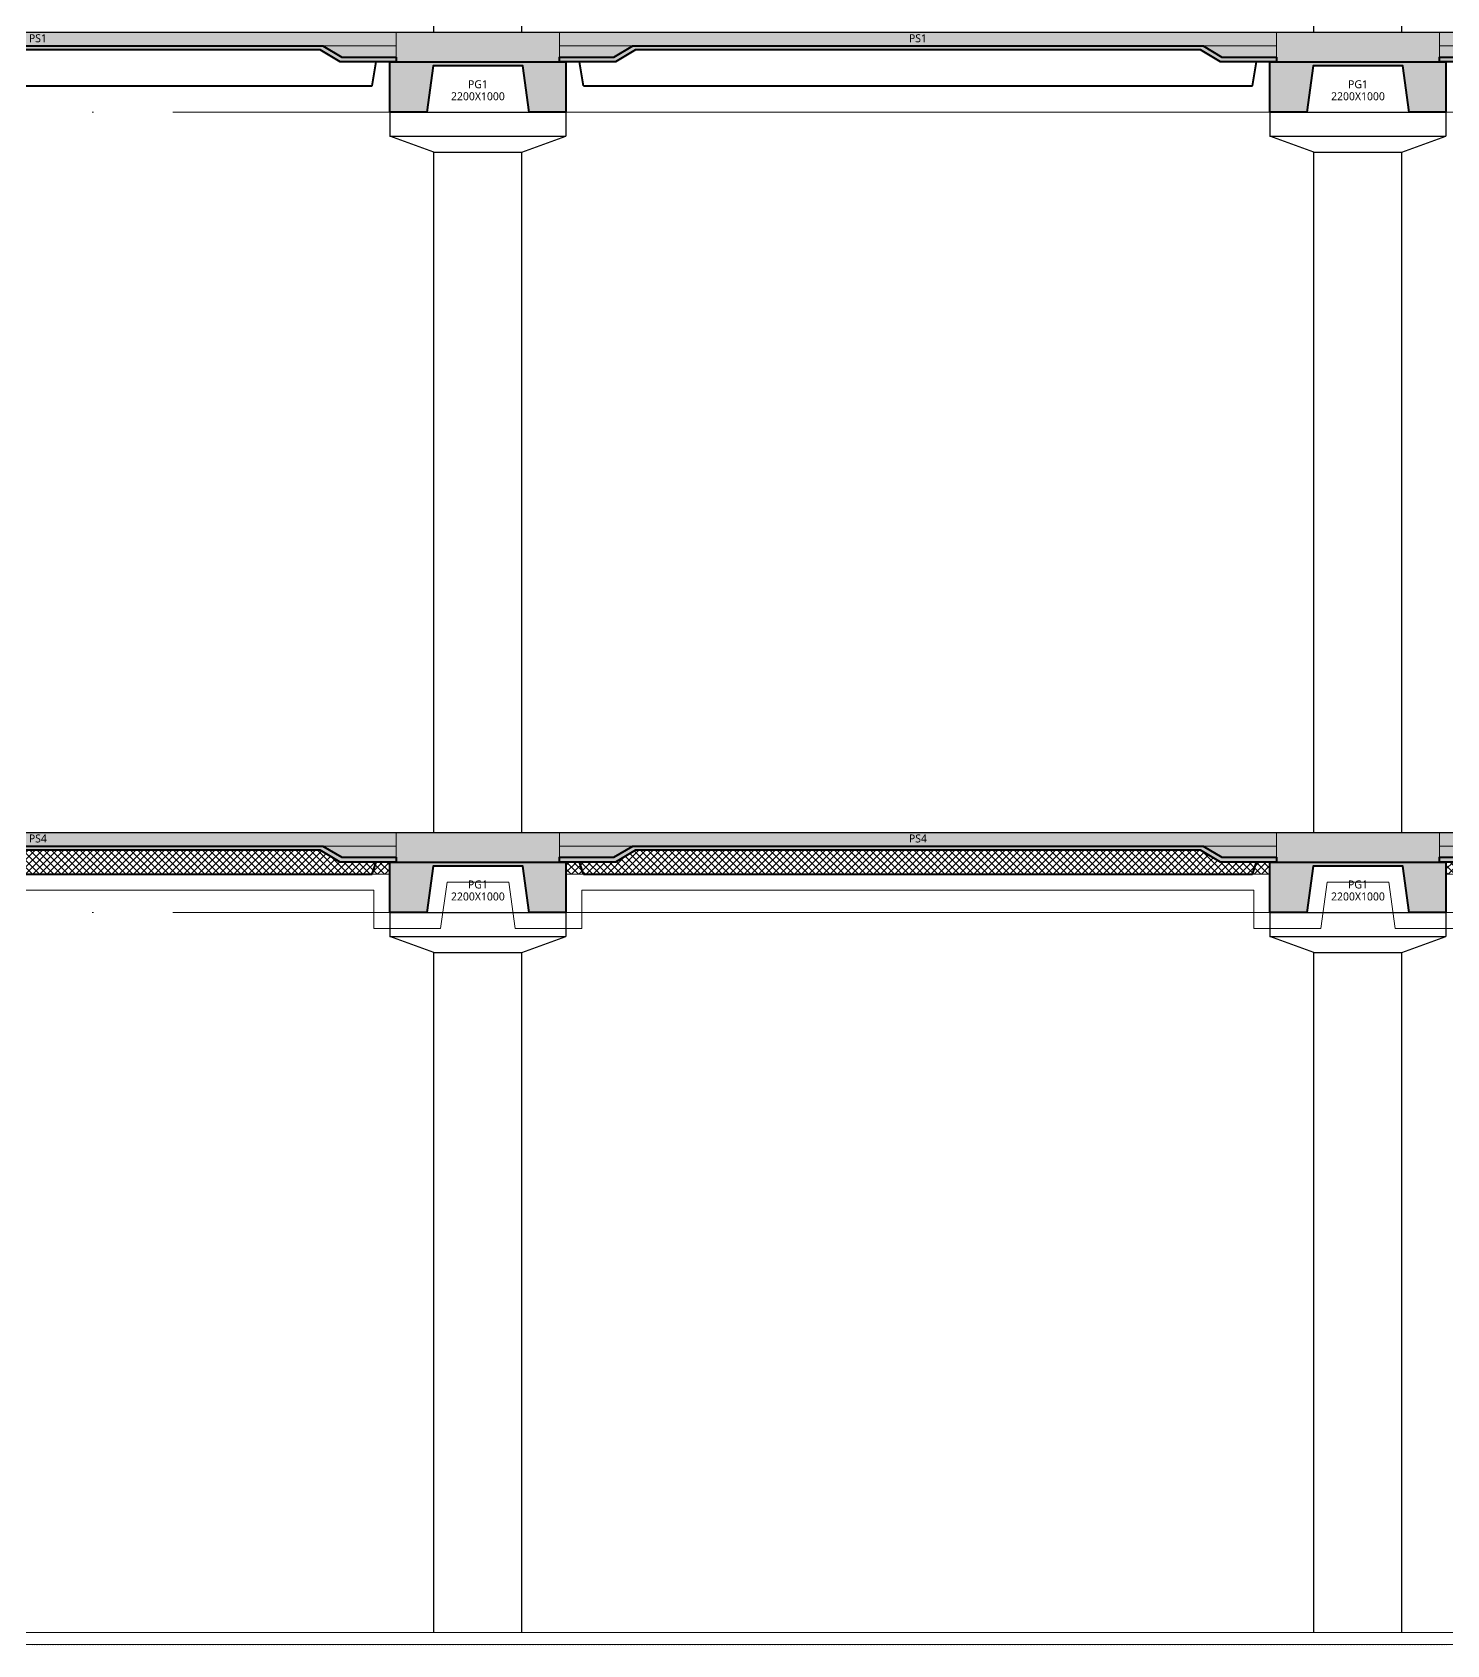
# Model space of a CAD drawing. Header units: millimetres. Extents: x 0 to 420000, y 0 to 297000.
# Drawn here: x 172443 to 190123, y 178348 to 198500 of the extents above; entities that cross this region are included whole.
import ezdxf
from ezdxf.enums import TextEntityAlignment as Align

# ---------------------------------------------------------------- set-up
doc = ezdxf.new("R2010")
doc.units = ezdxf.units.MM
doc.linetypes.add('CEN', pattern=[62, 60, -1, 0, -1])
doc.linetypes.add('HID', pattern=[2, 1.1, -0.9])
for name, color, linetype, lineweight in [('A-AXIS-LINE', 1, 'CEN', 15), ('A-CONC-LIN1', 2, 'Continuous', 40), ('A-CONC-LIN2', 7, 'Continuous', 25), ('A-ELEV-LIN2', 7, 'Continuous', 25), ('A-XXXX-FIN2', 6, 'Continuous', 20), ('A-XXXX-INSL1', 15, 'Continuous', 18), ('A-XXXX-INSL2', 8, 'Continuous', 18), ('A-XXXX-WAT1', 9, 'HID', 20)]:
    doc.layers.add(name, color=color, linetype=linetype, lineweight=lineweight)
doc.layers.add('A-CONC-SOLD', color=253, linetype='CEN')
doc.layers.add('A-XXXX-NPLT', color=144, linetype='Continuous', lineweight=15, plot=False)
doc.styles.add('맑은고딕', font='')
doc.styles.get('맑은고딕').set_extended_font_data('Malgun Gothic')

# ---------------------------------------------------------------- blocks, each defined once
blk = doc.blocks.new('PG1')
at = {"layer": 'A-CONC-SOLD'}
h = blk.add_hatch(color=256, dxfattribs=at)
h.dxf.hatch_style = 1
h.paths.add_polyline_path([(4800581, -237069), (4800581, -237439), (4802621, -237439), (4802621, -237069)])
h = blk.add_hatch(color=256, dxfattribs=at)
h.dxf.hatch_style = 1
h.paths.add_polyline_path([(4800501, -238069), (4800501, -237439), (4802701, -237439), (4802701, -238069), (4802241, -238069), (4802161, -237489), (4801041, -237489), (4800961, -238069)])
at = {"layer": 'A-CONC-LIN1'}
blk.add_lwpolyline([(4800501, -238069), (4800501, -237439), (4802701, -237439), (4802701, -238069), (4802241, -238069), (4802161, -237489), (4801041, -237489), (4800961, -238069), (4800501, -238069)], dxfattribs=at)
at = {"layer": 'A-CONC-LIN2'}
blk.add_line((4800581, -237069), (4802621, -237069), dxfattribs=at)
at = {"layer": 'A-XXXX-NPLT'}
blk.add_lwpolyline([(4802701, -238069), (4800501, -238069), (4800501, -237439), (4800581, -237439), (4800581, -237069), (4802621, -237069), (4802621, -237439), (4802701, -237439)], close=True, dxfattribs=at)
at = {"layer": 'A-XXXX-NPLT', "style": '맑은고딕'}
for s, p in [('PG1', (4801601, -237719)), ('2200X1000', (4801601, -237869))]:
    blk.add_text(s, height=100, dxfattribs=at).set_placement(p, align=Align.MIDDLE)
blk = doc.blocks.new('PS4(횡)')
at = {"layer": 'A-CONC-SOLD'}
h = blk.add_hatch(color=256, dxfattribs=at)
h.dxf.hatch_style = 1
h.paths.add_polyline_path([(1020, -310), (1020, 0), (9980, 0), (9980, -310), (9300, -310), (9063, -170), (1937, -170), (1700, -310)])
h = blk.add_hatch(color=256, dxfattribs=at)
h.dxf.hatch_style = 1
h.paths.add_polyline_path([(9980, -310), (9980, -370), (9280, -370), (9030, -220), (1970, -220), (1720, -370), (1020, -370), (1020, -310), (1700, -310), (1937, -170), (9063, -170), (9300, -310)])
at = {"layer": 'A-XXXX-INSL2'}
h = blk.add_hatch(dxfattribs=at)
h.set_pattern_fill('ANSI37', color=256, scale=20)
h.set_pattern_definition([(45, (-244012.5, -188520), (-44.90128, 44.90128), []), (135, (-244012.5, -188520), (-44.90128, -44.90128), [])])
h.paths.add_polyline_path([(1100, -520), (9900, -520), (9900, -370), (9280, -370), (9030, -220), (1970, -220), (1720, -370), (1100, -370)])
at = {"layer": 'A-CONC-LIN1', "color": 2}
for p, q in [((1320, -520), (1270, -370)), ((9680, -520), (9730, -370)), ((1320, -520), (9680, -520))]:
    blk.add_line(p, q, dxfattribs=at)
blk.add_lwpolyline([(9980, -310), (9980, -370), (9280, -370), (9030, -220), (1970, -220), (1720, -370), (1020, -370), (1020, -310), (1700, -310), (1937, -170), (9063, -170), (9300, -310)], close=True, dxfattribs=at)
at = {"layer": 'A-CONC-LIN2'}
blk.add_line((1020, 0), (9980, 0), dxfattribs=at)
at = {"layer": 'A-XXXX-INSL2'}
for p, q in [((1320, -520), (1100, -520)), ((9680, -520), (9900, -520))]:
    blk.add_line(p, q, dxfattribs=at)
at = {"layer": 'A-XXXX-NPLT'}
for p, q in [((1937, -170), (1020, -170)), ((9063, -170), (9980, -170))]:
    blk.add_line(p, q, dxfattribs=at)
at = {"layer": 'A-XXXX-NPLT', "style": '맑은고딕'}
blk.add_text('PS4', height=100, dxfattribs=at).set_placement((5500, -75), align=Align.MIDDLE)
blk = doc.blocks.new('3층(횡)')
at = {"layer": 'A-ELEV-LIN2'}
for p, q in [((4778501, -238069), (4780701, -238069)), ((4778501, -238069), (4778501, -238369)), ((4780701, -238069), (4780701, -238369)), ((4789501, -238069), (4791701, -238069)), ((4789501, -238069), (4789501, -238369)), ((4791701, -238069), (4791701, -238369)), ((4778501, -238369), (4780701, -238369)), ((4779051, -238569), (4778501, -238369)), ((4780151, -238569), (4780701, -238369)), ((4789501, -238369), (4791701, -238369)), ((4790051, -238569), (4789501, -238369)), ((4791151, -238569), (4791701, -238369)), ((4779051, -238569), (4780151, -238569)), ((4779051, -247069), (4779051, -238569)), ((4780151, -247069), (4780151, -238569)), ((4790051, -238569), (4791151, -238569)), ((4790051, -247069), (4790051, -238569)), ((4791151, -247069), (4791151, -238569))]:
    blk.add_line(p, q, dxfattribs=at)
for p in [(4768601, -237069), (4779601, -237069), (4790601, -237069)]:
    blk.add_blockref('PS4(횡)', p)
at = {"layer": 'A-CONC-LIN1'}
for p in [(-22000, 0), (-11000, 0)]:
    blk.add_blockref('PG1', p, dxfattribs=at)
blk = doc.blocks.new('axis(220316)')
at = {"layer": 'A-AXIS-LINE', "ltscale": 1000}
for p, q in [((4631788.1, -401118.7), (4955413.1, -401118.7)), ((4631788.1, -402118.7), (4955413.1, -402118.7)), ((4631788.1, -411118.7), (4955413.1, -411118.7)), ((4631788.1, -412118.7), (4955413.1, -412118.7)), ((4631788.1, -421118.7), (4955413.1, -421118.7))]:
    blk.add_line(p, q, dxfattribs=at)
blk = doc.blocks.new('횡3층')
at = {"layer": 'A-XXXX-FIN2'}
blk.add_line((4757251, -237069), (4889951, -237069), dxfattribs=at)
at = {"layer": 'A-XXXX-INSL2'}
blk.add_line((4757251, -237219), (4889951, -237219), dxfattribs=at)
for points in [[(4774040, -237223), (4774051, -237219), (4774062, -237223)], [(4774080, -237223), (4774091, -237219), (4774102, -237223)], [(4774120, -237223), (4774131, -237219), (4774142, -237223)], [(4774160, -237223), (4774171, -237219), (4774182, -237223)], [(4774200, -237223), (4774211, -237219), (4774222, -237223)], [(4774240, -237223), (4774251, -237219), (4774262, -237223)], [(4774280, -237223), (4774291, -237219), (4774302, -237223)], [(4774320, -237223), (4774331, -237219), (4774342, -237223)], [(4774360, -237223), (4774371, -237219), (4774382, -237223)], [(4774400, -237223), (4774411, -237219), (4774422, -237223)], [(4774440, -237223), (4774451, -237219), (4774462, -237223)], [(4774480, -237223), (4774491, -237219), (4774502, -237223)], [(4774520, -237223), (4774531, -237219), (4774542, -237223)], [(4774560, -237223), (4774571, -237219), (4774582, -237223)], [(4774600, -237223), (4774611, -237219), (4774622, -237223)], [(4774640, -237223), (4774651, -237219), (4774662, -237223)], [(4774680, -237223), (4774691, -237219), (4774702, -237223)], [(4774720, -237223), (4774731, -237219), (4774742, -237223)], [(4774760, -237223), (4774771, -237219), (4774782, -237223)], [(4774800, -237223), (4774811, -237219), (4774822, -237223)], [(4774840, -237223), (4774851, -237219), (4774862, -237223)], [(4774880, -237223), (4774891, -237219), (4774902, -237223)], [(4774920, -237223), (4774931, -237219), (4774942, -237223)], [(4774960, -237223), (4774971, -237219), (4774982, -237223)], [(4775000, -237223), (4775011, -237219), (4775022, -237223)], [(4775040, -237223), (4775051, -237219), (4775062, -237223)], [(4775080, -237223), (4775091, -237219), (4775102, -237223)], [(4775120, -237223), (4775131, -237219), (4775142, -237223)], [(4775160, -237223), (4775171, -237219), (4775182, -237223)], [(4775200, -237223), (4775211, -237219), (4775222, -237223)], [(4775240, -237223), (4775251, -237219), (4775262, -237223)], [(4775280, -237223), (4775291, -237219), (4775302, -237223)], [(4775320, -237223), (4775331, -237219), (4775342, -237223)], [(4775360, -237223), (4775371, -237219), (4775382, -237223)], [(4775400, -237223), (4775411, -237219), (4775422, -237223)], [(4775440, -237223), (4775451, -237219), (4775462, -237223)], [(4775480, -237223), (4775491, -237219), (4775502, -237223)], [(4775520, -237223), (4775531, -237219), (4775542, -237223)], [(4775560, -237223), (4775571, -237219), (4775582, -237223)], [(4775600, -237223), (4775611, -237219), (4775622, -237223)], [(4775640, -237223), (4775651, -237219), (4775662, -237223)], [(4775680, -237223), (4775691, -237219), (4775702, -237223)], [(4775720, -237223), (4775731, -237219), (4775742, -237223)], [(4775760, -237223), (4775771, -237219), (4775782, -237223)], [(4775800, -237223), (4775811, -237219), (4775822, -237223)], [(4775840, -237223), (4775851, -237219), (4775862, -237223)], [(4775880, -237223), (4775891, -237219), (4775902, -237223)], [(4775920, -237223), (4775931, -237219), (4775942, -237223)], [(4775960, -237223), (4775971, -237219), (4775982, -237223)], [(4776000, -237223), (4776011, -237219), (4776022, -237223)], [(4776040, -237223), (4776051, -237219), (4776062, -237223)], [(4776080, -237223), (4776091, -237219), (4776102, -237223)], [(4776120, -237223), (4776131, -237219), (4776142, -237223)], [(4776160, -237223), (4776171, -237219), (4776182, -237223)], [(4776200, -237223), (4776211, -237219), (4776222, -237223)], [(4776240, -237223), (4776251, -237219), (4776262, -237223)], [(4776280, -237223), (4776291, -237219), (4776302, -237223)], [(4776320, -237223), (4776331, -237219), (4776342, -237223)], [(4776360, -237223), (4776371, -237219), (4776382, -237223)], [(4776400, -237223), (4776411, -237219), (4776422, -237223)], [(4776440, -237223), (4776451, -237219), (4776462, -237223)], [(4776480, -237223), (4776491, -237219), (4776502, -237223)], [(4776520, -237223), (4776531, -237219), (4776542, -237223)], [(4776560, -237223), (4776571, -237219), (4776582, -237223)], [(4776600, -237223), (4776611, -237219), (4776622, -237223)], [(4776640, -237223), (4776651, -237219), (4776662, -237223)], [(4776680, -237223), (4776691, -237219), (4776702, -237223)], [(4776720, -237223), (4776731, -237219), (4776742, -237223)], [(4776760, -237223), (4776771, -237219), (4776782, -237223)], [(4776800, -237223), (4776811, -237219), (4776822, -237223)], [(4776840, -237223), (4776851, -237219), (4776862, -237223)], [(4776880, -237223), (4776891, -237219), (4776902, -237223)], [(4776920, -237223), (4776931, -237219), (4776942, -237223)], [(4776960, -237223), (4776971, -237219), (4776982, -237223)], [(4777000, -237223), (4777011, -237219), (4777022, -237223)], [(4777040, -237223), (4777051, -237219), (4777062, -237223)], [(4777080, -237223), (4777091, -237219), (4777102, -237223)], [(4777120, -237223), (4777131, -237219), (4777142, -237223)], [(4777160, -237223), (4777171, -237219), (4777182, -237223)], [(4777200, -237223), (4777211, -237219), (4777222, -237223)], [(4777240, -237223), (4777251, -237219), (4777262, -237223)], [(4777280, -237223), (4777291, -237219), (4777302, -237223)], [(4777320, -237223), (4777331, -237219), (4777342, -237223)], [(4777360, -237223), (4777371, -237219), (4777382, -237223)], [(4777400, -237223), (4777411, -237219), (4777422, -237223)], [(4777440, -237223), (4777451, -237219), (4777462, -237223)], [(4777480, -237223), (4777491, -237219), (4777502, -237223)], [(4777520, -237223), (4777531, -237219), (4777542, -237223)], [(4777560, -237223), (4777571, -237219), (4777582, -237223)], [(4777600, -237223), (4777611, -237219), (4777622, -237223)], [(4777640, -237223), (4777651, -237219), (4777662, -237223)], [(4777680, -237223), (4777691, -237219), (4777702, -237223)], [(4777720, -237223), (4777731, -237219), (4777742, -237223)], [(4777760, -237223), (4777771, -237219), (4777782, -237223)], [(4777800, -237223), (4777811, -237219), (4777822, -237223)], [(4777840, -237223), (4777851, -237219), (4777862, -237223)], [(4777880, -237223), (4777891, -237219), (4777902, -237223)], [(4777920, -237223), (4777931, -237219), (4777942, -237223)], [(4777960, -237223), (4777971, -237219), (4777982, -237223)], [(4778000, -237223), (4778011, -237219), (4778022, -237223)], [(4778040, -237223), (4778051, -237219), (4778062, -237223)], [(4778080, -237223), (4778091, -237219), (4778102, -237223)], [(4778120, -237223), (4778131, -237219), (4778142, -237223)], [(4778160, -237223), (4778171, -237219), (4778182, -237223)], [(4778200, -237223), (4778211, -237219), (4778222, -237223)], [(4778240, -237223), (4778251, -237219), (4778262, -237223)], [(4778280, -237223), (4778291, -237219), (4778302, -237223)], [(4778320, -237223), (4778331, -237219), (4778342, -237223)], [(4778360, -237223), (4778371, -237219), (4778382, -237223)], [(4778400, -237223), (4778411, -237219), (4778422, -237223)], [(4778440, -237223), (4778451, -237219), (4778462, -237223)], [(4778480, -237223), (4778491, -237219), (4778502, -237223)], [(4778520, -237223), (4778531, -237219), (4778542, -237223)], [(4778560, -237223), (4778571, -237219), (4778582, -237223)], [(4778600, -237223), (4778611, -237219), (4778622, -237223)], [(4778640, -237223), (4778651, -237219), (4778662, -237223)], [(4778680, -237223), (4778691, -237219), (4778702, -237223)], [(4778720, -237223), (4778731, -237219), (4778742, -237223)], [(4778760, -237223), (4778771, -237219), (4778782, -237223)], [(4778800, -237223), (4778811, -237219), (4778822, -237223)], [(4778840, -237223), (4778851, -237219), (4778862, -237223)], [(4778880, -237223), (4778891, -237219), (4778902, -237223)], [(4778920, -237223), (4778931, -237219), (4778942, -237223)], [(4778960, -237223), (4778971, -237219), (4778982, -237223)], [(4779000, -237223), (4779011, -237219), (4779022, -237223)], [(4779040, -237223), (4779051, -237219), (4779062, -237223)], [(4779080, -237223), (4779091, -237219), (4779102, -237223)], [(4779120, -237223), (4779131, -237219), (4779142, -237223)], [(4779160, -237223), (4779171, -237219), (4779182, -237223)], [(4779200, -237223), (4779211, -237219), (4779222, -237223)], [(4779240, -237223), (4779251, -237219), (4779262, -237223)], [(4779280, -237223), (4779291, -237219), (4779302, -237223)], [(4779320, -237223), (4779331, -237219), (4779342, -237223)], [(4779360, -237223), (4779371, -237219), (4779382, -237223)], [(4779400, -237223), (4779411, -237219), (4779422, -237223)], [(4779440, -237223), (4779451, -237219), (4779462, -237223)], [(4779480, -237223), (4779491, -237219), (4779502, -237223)], [(4779520, -237223), (4779531, -237219), (4779542, -237223)], [(4779560, -237223), (4779571, -237219), (4779582, -237223)], [(4779600, -237223), (4779611, -237219), (4779622, -237223)], [(4779640, -237223), (4779651, -237219), (4779662, -237223)], [(4779680, -237223), (4779691, -237219), (4779702, -237223)], [(4779720, -237223), (4779731, -237219), (4779742, -237223)], [(4779760, -237223), (4779771, -237219), (4779782, -237223)], [(4779800, -237223), (4779811, -237219), (4779822, -237223)], [(4779840, -237223), (4779851, -237219), (4779862, -237223)], [(4779880, -237223), (4779891, -237219), (4779902, -237223)], [(4779920, -237223), (4779931, -237219), (4779942, -237223)], [(4779960, -237223), (4779971, -237219), (4779982, -237223)], [(4780000, -237223), (4780011, -237219), (4780022, -237223)], [(4780040, -237223), (4780051, -237219), (4780062, -237223)], [(4780080, -237223), (4780091, -237219), (4780102, -237223)], [(4780120, -237223), (4780131, -237219), (4780142, -237223)], [(4780160, -237223), (4780171, -237219), (4780182, -237223)], [(4780200, -237223), (4780211, -237219), (4780222, -237223)], [(4780240, -237223), (4780251, -237219), (4780262, -237223)], [(4780280, -237223), (4780291, -237219), (4780302, -237223)], [(4780320, -237223), (4780331, -237219), (4780342, -237223)], [(4780360, -237223), (4780371, -237219), (4780382, -237223)], [(4780400, -237223), (4780411, -237219), (4780422, -237223)], [(4780440, -237223), (4780451, -237219), (4780462, -237223)], [(4780480, -237223), (4780491, -237219), (4780502, -237223)], [(4780520, -237223), (4780531, -237219), (4780542, -237223)], [(4780560, -237223), (4780571, -237219), (4780582, -237223)], [(4780600, -237223), (4780611, -237219), (4780622, -237223)], [(4780640, -237223), (4780651, -237219), (4780662, -237223)], [(4780680, -237223), (4780691, -237219), (4780702, -237223)], [(4780720, -237223), (4780731, -237219), (4780742, -237223)], [(4780760, -237223), (4780771, -237219), (4780782, -237223)], [(4780800, -237223), (4780811, -237219), (4780822, -237223)], [(4780840, -237223), (4780851, -237219), (4780862, -237223)], [(4780880, -237223), (4780891, -237219), (4780902, -237223)], [(4780920, -237223), (4780931, -237219), (4780942, -237223)], [(4780960, -237223), (4780971, -237219), (4780982, -237223)], [(4781000, -237223), (4781011, -237219), (4781022, -237223)], [(4781040, -237223), (4781051, -237219), (4781062, -237223)], [(4781080, -237223), (4781091, -237219), (4781102, -237223)], [(4781120, -237223), (4781131, -237219), (4781142, -237223)], [(4781160, -237223), (4781171, -237219), (4781182, -237223)], [(4781200, -237223), (4781211, -237219), (4781222, -237223)], [(4781240, -237223), (4781251, -237219), (4781262, -237223)], [(4781280, -237223), (4781291, -237219), (4781302, -237223)], [(4781320, -237223), (4781331, -237219), (4781342, -237223)], [(4781360, -237223), (4781371, -237219), (4781382, -237223)], [(4781400, -237223), (4781411, -237219), (4781422, -237223)], [(4781440, -237223), (4781451, -237219), (4781462, -237223)], [(4781480, -237223), (4781491, -237219), (4781502, -237223)], [(4781520, -237223), (4781531, -237219), (4781542, -237223)], [(4781560, -237223), (4781571, -237219), (4781582, -237223)], [(4781600, -237223), (4781611, -237219), (4781622, -237223)], [(4781640, -237223), (4781651, -237219), (4781662, -237223)], [(4781680, -237223), (4781691, -237219), (4781702, -237223)], [(4781720, -237223), (4781731, -237219), (4781742, -237223)], [(4781760, -237223), (4781771, -237219), (4781782, -237223)], [(4781800, -237223), (4781811, -237219), (4781822, -237223)], [(4781840, -237223), (4781851, -237219), (4781862, -237223)], [(4781880, -237223), (4781891, -237219), (4781902, -237223)], [(4781920, -237223), (4781931, -237219), (4781942, -237223)], [(4781960, -237223), (4781971, -237219), (4781982, -237223)], [(4782000, -237223), (4782011, -237219), (4782022, -237223)], [(4782040, -237223), (4782051, -237219), (4782062, -237223)], [(4782080, -237223), (4782091, -237219), (4782102, -237223)], [(4782120, -237223), (4782131, -237219), (4782142, -237223)], [(4782160, -237223), (4782171, -237219), (4782182, -237223)], [(4782200, -237223), (4782211, -237219), (4782222, -237223)], [(4782240, -237223), (4782251, -237219), (4782262, -237223)], [(4782280, -237223), (4782291, -237219), (4782302, -237223)], [(4782320, -237223), (4782331, -237219), (4782342, -237223)], [(4782360, -237223), (4782371, -237219), (4782382, -237223)], [(4782400, -237223), (4782411, -237219), (4782422, -237223)], [(4782440, -237223), (4782451, -237219), (4782462, -237223)], [(4782480, -237223), (4782491, -237219), (4782502, -237223)], [(4782520, -237223), (4782531, -237219), (4782542, -237223)], [(4782560, -237223), (4782571, -237219), (4782582, -237223)], [(4782600, -237223), (4782611, -237219), (4782622, -237223)], [(4782640, -237223), (4782651, -237219), (4782662, -237223)], [(4782680, -237223), (4782691, -237219), (4782702, -237223)], [(4782720, -237223), (4782731, -237219), (4782742, -237223)], [(4782760, -237223), (4782771, -237219), (4782782, -237223)], [(4782800, -237223), (4782811, -237219), (4782822, -237223)], [(4782840, -237223), (4782851, -237219), (4782862, -237223)], [(4782880, -237223), (4782891, -237219), (4782902, -237223)], [(4782920, -237223), (4782931, -237219), (4782942, -237223)], [(4782960, -237223), (4782971, -237219), (4782982, -237223)], [(4783000, -237223), (4783011, -237219), (4783022, -237223)], [(4783040, -237223), (4783051, -237219), (4783062, -237223)], [(4783080, -237223), (4783091, -237219), (4783102, -237223)], [(4783120, -237223), (4783131, -237219), (4783142, -237223)], [(4783160, -237223), (4783171, -237219), (4783182, -237223)], [(4783200, -237223), (4783211, -237219), (4783222, -237223)], [(4783240, -237223), (4783251, -237219), (4783262, -237223)], [(4783280, -237223), (4783291, -237219), (4783302, -237223)], [(4783320, -237223), (4783331, -237219), (4783342, -237223)], [(4783360, -237223), (4783371, -237219), (4783382, -237223)], [(4783400, -237223), (4783411, -237219), (4783422, -237223)], [(4783440, -237223), (4783451, -237219), (4783462, -237223)], [(4783480, -237223), (4783491, -237219), (4783502, -237223)], [(4783520, -237223), (4783531, -237219), (4783542, -237223)], [(4783560, -237223), (4783571, -237219), (4783582, -237223)], [(4783600, -237223), (4783611, -237219), (4783622, -237223)], [(4783640, -237223), (4783651, -237219), (4783662, -237223)], [(4783680, -237223), (4783691, -237219), (4783702, -237223)], [(4783720, -237223), (4783731, -237219), (4783742, -237223)], [(4783760, -237223), (4783771, -237219), (4783782, -237223)], [(4783800, -237223), (4783811, -237219), (4783822, -237223)], [(4783840, -237223), (4783851, -237219), (4783862, -237223)], [(4783880, -237223), (4783891, -237219), (4783902, -237223)], [(4783920, -237223), (4783931, -237219), (4783942, -237223)], [(4783960, -237223), (4783971, -237219), (4783982, -237223)], [(4784000, -237223), (4784011, -237219), (4784022, -237223)], [(4784040, -237223), (4784051, -237219), (4784062, -237223)], [(4784080, -237223), (4784091, -237219), (4784102, -237223)], [(4784120, -237223), (4784131, -237219), (4784142, -237223)], [(4784160, -237223), (4784171, -237219), (4784182, -237223)], [(4784200, -237223), (4784211, -237219), (4784222, -237223)], [(4784240, -237223), (4784251, -237219), (4784262, -237223)], [(4784280, -237223), (4784291, -237219), (4784302, -237223)], [(4784320, -237223), (4784331, -237219), (4784342, -237223)], [(4784360, -237223), (4784371, -237219), (4784382, -237223)], [(4784400, -237223), (4784411, -237219), (4784422, -237223)], [(4784440, -237223), (4784451, -237219), (4784462, -237223)], [(4784480, -237223), (4784491, -237219), (4784502, -237223)], [(4784520, -237223), (4784531, -237219), (4784542, -237223)], [(4784560, -237223), (4784571, -237219), (4784582, -237223)], [(4784600, -237223), (4784611, -237219), (4784622, -237223)], [(4784640, -237223), (4784651, -237219), (4784662, -237223)], [(4784680, -237223), (4784691, -237219), (4784702, -237223)], [(4784720, -237223), (4784731, -237219), (4784742, -237223)], [(4784760, -237223), (4784771, -237219), (4784782, -237223)], [(4784800, -237223), (4784811, -237219), (4784822, -237223)], [(4784840, -237223), (4784851, -237219), (4784862, -237223)], [(4784880, -237223), (4784891, -237219), (4784902, -237223)], [(4784920, -237223), (4784931, -237219), (4784942, -237223)], [(4784960, -237223), (4784971, -237219), (4784982, -237223)], [(4785000, -237223), (4785011, -237219), (4785022, -237223)], [(4785040, -237223), (4785051, -237219), (4785062, -237223)], [(4785080, -237223), (4785091, -237219), (4785102, -237223)], [(4785120, -237223), (4785131, -237219), (4785142, -237223)], [(4785160, -237223), (4785171, -237219), (4785182, -237223)], [(4785200, -237223), (4785211, -237219), (4785222, -237223)], [(4785240, -237223), (4785251, -237219), (4785262, -237223)], [(4785280, -237223), (4785291, -237219), (4785302, -237223)], [(4785320, -237223), (4785331, -237219), (4785342, -237223)], [(4785360, -237223), (4785371, -237219), (4785382, -237223)], [(4785400, -237223), (4785411, -237219), (4785422, -237223)], [(4785440, -237223), (4785451, -237219), (4785462, -237223)], [(4785480, -237223), (4785491, -237219), (4785502, -237223)], [(4785520, -237223), (4785531, -237219), (4785542, -237223)], [(4785560, -237223), (4785571, -237219), (4785582, -237223)], [(4785600, -237223), (4785611, -237219), (4785622, -237223)], [(4785640, -237223), (4785651, -237219), (4785662, -237223)], [(4785680, -237223), (4785691, -237219), (4785702, -237223)], [(4785720, -237223), (4785731, -237219), (4785742, -237223)], [(4785760, -237223), (4785771, -237219), (4785782, -237223)], [(4785800, -237223), (4785811, -237219), (4785822, -237223)], [(4785840, -237223), (4785851, -237219), (4785862, -237223)], [(4785880, -237223), (4785891, -237219), (4785902, -237223)], [(4785920, -237223), (4785931, -237219), (4785942, -237223)], [(4785960, -237223), (4785971, -237219), (4785982, -237223)], [(4786000, -237223), (4786011, -237219), (4786022, -237223)], [(4786040, -237223), (4786051, -237219), (4786062, -237223)], [(4786080, -237223), (4786091, -237219), (4786102, -237223)], [(4786120, -237223), (4786131, -237219), (4786142, -237223)], [(4786160, -237223), (4786171, -237219), (4786182, -237223)], [(4786200, -237223), (4786211, -237219), (4786222, -237223)], [(4786240, -237223), (4786251, -237219), (4786262, -237223)], [(4786280, -237223), (4786291, -237219), (4786302, -237223)], [(4786320, -237223), (4786331, -237219), (4786342, -237223)], [(4786360, -237223), (4786371, -237219), (4786382, -237223)], [(4786400, -237223), (4786411, -237219), (4786422, -237223)], [(4786440, -237223), (4786451, -237219), (4786462, -237223)], [(4786480, -237223), (4786491, -237219), (4786502, -237223)], [(4786520, -237223), (4786531, -237219), (4786542, -237223)], [(4786560, -237223), (4786571, -237219), (4786582, -237223)], [(4786600, -237223), (4786611, -237219), (4786622, -237223)], [(4786640, -237223), (4786651, -237219), (4786662, -237223)], [(4786680, -237223), (4786691, -237219), (4786702, -237223)], [(4786720, -237223), (4786731, -237219), (4786742, -237223)], [(4786760, -237223), (4786771, -237219), (4786782, -237223)], [(4786800, -237223), (4786811, -237219), (4786822, -237223)], [(4786840, -237223), (4786851, -237219), (4786862, -237223)], [(4786880, -237223), (4786891, -237219), (4786902, -237223)], [(4786920, -237223), (4786931, -237219), (4786942, -237223)], [(4786960, -237223), (4786971, -237219), (4786982, -237223)], [(4787000, -237223), (4787011, -237219), (4787022, -237223)], [(4787040, -237223), (4787051, -237219), (4787062, -237223)], [(4787080, -237223), (4787091, -237219), (4787102, -237223)], [(4787120, -237223), (4787131, -237219), (4787142, -237223)], [(4787160, -237223), (4787171, -237219), (4787182, -237223)], [(4787200, -237223), (4787211, -237219), (4787222, -237223)], [(4787240, -237223), (4787251, -237219), (4787262, -237223)], [(4787280, -237223), (4787291, -237219), (4787302, -237223)], [(4787320, -237223), (4787331, -237219), (4787342, -237223)], [(4787360, -237223), (4787371, -237219), (4787382, -237223)], [(4787400, -237223), (4787411, -237219), (4787422, -237223)], [(4787440, -237223), (4787451, -237219), (4787462, -237223)], [(4787480, -237223), (4787491, -237219), (4787502, -237223)], [(4787520, -237223), (4787531, -237219), (4787542, -237223)], [(4787560, -237223), (4787571, -237219), (4787582, -237223)], [(4787600, -237223), (4787611, -237219), (4787622, -237223)], [(4787640, -237223), (4787651, -237219), (4787662, -237223)], [(4787680, -237223), (4787691, -237219), (4787702, -237223)], [(4787720, -237223), (4787731, -237219), (4787742, -237223)], [(4787760, -237223), (4787771, -237219), (4787782, -237223)], [(4787800, -237223), (4787811, -237219), (4787822, -237223)], [(4787840, -237223), (4787851, -237219), (4787862, -237223)], [(4787880, -237223), (4787891, -237219), (4787902, -237223)], [(4787920, -237223), (4787931, -237219), (4787942, -237223)], [(4787960, -237223), (4787971, -237219), (4787982, -237223)], [(4788000, -237223), (4788011, -237219), (4788022, -237223)], [(4788040, -237223), (4788051, -237219), (4788062, -237223)], [(4788080, -237223), (4788091, -237219), (4788102, -237223)], [(4788120, -237223), (4788131, -237219), (4788142, -237223)], [(4788160, -237223), (4788171, -237219), (4788182, -237223)], [(4788200, -237223), (4788211, -237219), (4788222, -237223)], [(4788240, -237223), (4788251, -237219), (4788262, -237223)], [(4788280, -237223), (4788291, -237219), (4788302, -237223)], [(4788320, -237223), (4788331, -237219), (4788342, -237223)], [(4788360, -237223), (4788371, -237219), (4788382, -237223)], [(4788400, -237223), (4788411, -237219), (4788422, -237223)], [(4788440, -237223), (4788451, -237219), (4788462, -237223)], [(4788480, -237223), (4788491, -237219), (4788502, -237223)], [(4788520, -237223), (4788531, -237219), (4788542, -237223)], [(4788560, -237223), (4788571, -237219), (4788582, -237223)], [(4788600, -237223), (4788611, -237219), (4788622, -237223)], [(4788640, -237223), (4788651, -237219), (4788662, -237223)], [(4788680, -237223), (4788691, -237219), (4788702, -237223)], [(4788720, -237223), (4788731, -237219), (4788742, -237223)], [(4788760, -237223), (4788771, -237219), (4788782, -237223)], [(4788800, -237223), (4788811, -237219), (4788822, -237223)], [(4788840, -237223), (4788851, -237219), (4788862, -237223)], [(4788880, -237223), (4788891, -237219), (4788902, -237223)], [(4788920, -237223), (4788931, -237219), (4788942, -237223)], [(4788960, -237223), (4788971, -237219), (4788982, -237223)], [(4789000, -237223), (4789011, -237219), (4789022, -237223)], [(4789040, -237223), (4789051, -237219), (4789062, -237223)], [(4789080, -237223), (4789091, -237219), (4789102, -237223)], [(4789120, -237223), (4789131, -237219), (4789142, -237223)], [(4789160, -237223), (4789171, -237219), (4789182, -237223)], [(4789200, -237223), (4789211, -237219), (4789222, -237223)], [(4789240, -237223), (4789251, -237219), (4789262, -237223)], [(4789280, -237223), (4789291, -237219), (4789302, -237223)], [(4789320, -237223), (4789331, -237219), (4789342, -237223)], [(4789360, -237223), (4789371, -237219), (4789382, -237223)], [(4789400, -237223), (4789411, -237219), (4789422, -237223)], [(4789440, -237223), (4789451, -237219), (4789462, -237223)], [(4789480, -237223), (4789491, -237219), (4789502, -237223)], [(4789520, -237223), (4789531, -237219), (4789542, -237223)], [(4789560, -237223), (4789571, -237219), (4789582, -237223)], [(4789600, -237223), (4789611, -237219), (4789622, -237223)], [(4789640, -237223), (4789651, -237219), (4789662, -237223)], [(4789680, -237223), (4789691, -237219), (4789702, -237223)], [(4789720, -237223), (4789731, -237219), (4789742, -237223)], [(4789760, -237223), (4789771, -237219), (4789782, -237223)], [(4789800, -237223), (4789811, -237219), (4789822, -237223)], [(4789840, -237223), (4789851, -237219), (4789862, -237223)], [(4789880, -237223), (4789891, -237219), (4789902, -237223)], [(4789920, -237223), (4789931, -237219), (4789942, -237223)], [(4789960, -237223), (4789971, -237219), (4789982, -237223)], [(4790000, -237223), (4790011, -237219), (4790022, -237223)], [(4790040, -237223), (4790051, -237219), (4790062, -237223)], [(4790080, -237223), (4790091, -237219), (4790102, -237223)], [(4790120, -237223), (4790131, -237219), (4790142, -237223)], [(4790160, -237223), (4790171, -237219), (4790182, -237223)], [(4790200, -237223), (4790211, -237219), (4790222, -237223)], [(4790240, -237223), (4790251, -237219), (4790262, -237223)], [(4790280, -237223), (4790291, -237219), (4790302, -237223)], [(4790320, -237223), (4790331, -237219), (4790342, -237223)], [(4790360, -237223), (4790371, -237219), (4790382, -237223)], [(4790400, -237223), (4790411, -237219), (4790422, -237223)], [(4790440, -237223), (4790451, -237219), (4790462, -237223)], [(4790480, -237223), (4790491, -237219), (4790502, -237223)], [(4790520, -237223), (4790531, -237219), (4790542, -237223)], [(4790560, -237223), (4790571, -237219), (4790582, -237223)], [(4790600, -237223), (4790611, -237219), (4790622, -237223)], [(4790640, -237223), (4790651, -237219), (4790662, -237223)], [(4790680, -237223), (4790691, -237219), (4790702, -237223)], [(4790720, -237223), (4790731, -237219), (4790742, -237223)], [(4790760, -237223), (4790771, -237219), (4790782, -237223)], [(4790800, -237223), (4790811, -237219), (4790822, -237223)], [(4790840, -237223), (4790851, -237219), (4790862, -237223)], [(4790880, -237223), (4790891, -237219), (4790902, -237223)], [(4790920, -237223), (4790931, -237219), (4790942, -237223)], [(4790960, -237223), (4790971, -237219), (4790982, -237223)], [(4791000, -237223), (4791011, -237219), (4791022, -237223)], [(4791040, -237223), (4791051, -237219), (4791062, -237223)], [(4791080, -237223), (4791091, -237219), (4791102, -237223)], [(4791120, -237223), (4791131, -237219), (4791142, -237223)], [(4791160, -237223), (4791171, -237219), (4791182, -237223)], [(4791200, -237223), (4791211, -237219), (4791222, -237223)], [(4791240, -237223), (4791251, -237219), (4791262, -237223)], [(4791280, -237223), (4791291, -237219), (4791302, -237223)], [(4791320, -237223), (4791331, -237219), (4791342, -237223)], [(4791360, -237223), (4791371, -237219), (4791382, -237223)], [(4791400, -237223), (4791411, -237219), (4791422, -237223)], [(4791440, -237223), (4791451, -237219), (4791462, -237223)], [(4791480, -237223), (4791491, -237219), (4791502, -237223)], [(4791520, -237223), (4791531, -237219), (4791542, -237223)], [(4791560, -237223), (4791571, -237219), (4791582, -237223)], [(4791600, -237223), (4791611, -237219), (4791622, -237223)], [(4791640, -237223), (4791651, -237219), (4791662, -237223)], [(4791680, -237223), (4791691, -237219), (4791702, -237223)]]:
    blk.add_lwpolyline(points, dxfattribs=at)
blk = doc.blocks.new('PS1_2')
at = {"layer": 'A-CONC-SOLD'}
h = blk.add_hatch(color=256, dxfattribs=at)
h.dxf.hatch_style = 1
h.paths.add_polyline_path([(1020, -310), (1020, 0), (9980, 0), (9980, -310), (9300, -310), (9063, -170), (1937, -170), (1700, -310)])
h = blk.add_hatch(color=256, dxfattribs=at)
h.dxf.hatch_style = 1
h.paths.add_polyline_path([(9980, -310), (9980, -370), (9280, -370), (9030, -220), (1970, -220), (1720, -370), (1020, -370), (1020, -310), (1700, -310), (1937, -170), (9063, -170), (9300, -310)])
at = {"layer": 'A-CONC-LIN1', "color": 2}
for p, q in [((1320, -670), (1270, -370)), ((9680, -670), (9730, -370)), ((1320, -670), (9680, -670))]:
    blk.add_line(p, q, dxfattribs=at)
blk.add_lwpolyline([(9980, -310), (9980, -370), (9280, -370), (9030, -220), (1970, -220), (1720, -370), (1020, -370), (1020, -310), (1700, -310), (1937, -170), (9063, -170), (9300, -310)], close=True, dxfattribs=at)
at = {"layer": 'A-CONC-LIN2'}
blk.add_line((1020, 0), (9980, 0), dxfattribs=at)
at = {"layer": 'A-XXXX-NPLT'}
for p, q in [((1937, -170), (1020, -170)), ((9063, -170), (9980, -170))]:
    blk.add_line(p, q, dxfattribs=at)
at = {"layer": 'A-XXXX-NPLT', "style": '맑은고딕'}
blk.add_text('PS1', height=100, dxfattribs=at).set_placement((5500, -75), align=Align.MIDDLE)
blk = doc.blocks.new('기준층(횡)')
at = {"layer": 'A-ELEV-LIN2'}
for p, q in [((176913, 207500), (179113, 207500)), ((176913, 207500), (176913, 207200)), ((179113, 207500), (179113, 207200)), ((187913, 207500), (190113, 207500)), ((187913, 207500), (187913, 207200)), ((190113, 207500), (190113, 207200)), ((176913, 207200), (179113, 207200)), ((177463, 207000), (176913, 207200)), ((178563, 207000), (179113, 207200)), ((187913, 207200), (190113, 207200)), ((188463, 207000), (187913, 207200)), ((189563, 207000), (190113, 207200)), ((177463, 207000), (178563, 207000)), ((177463, 198500), (177463, 207000)), ((178563, 198500), (178563, 207000)), ((188463, 207000), (189563, 207000)), ((188463, 198500), (188463, 207000)), ((189563, 198500), (189563, 207000))]:
    blk.add_line(p, q, dxfattribs=at)
for p in [(167013, 208500), (178013, 208500), (189013, 208500)]:
    blk.add_blockref('PS1_2', p)
at = {"layer": 'A-CONC-LIN1'}
for p in [(-4623588, 445569), (-4612588, 445569)]:
    blk.add_blockref('PG1', p, dxfattribs=at)

msp = doc.modelspace()

# ---------------------------------------------------------------- linework, layer by layer
at = {"layer": 'A-XXXX-INSL1'}
for p, q in [((176712.5, 187330), (176712.5, 187780)), ((179312.5, 187780), (179312.5, 187330))]:
    msp.add_line(p, q, dxfattribs=at)
msp.add_lwpolyline([(157262.5, 187780), (165712.5, 187780), (165712.5, 187300), (166546.8, 187300), (166626.8, 187880), (167398.2, 187880), (167478.2, 187300), (168312.5, 187300), (168312.5, 187780), (176712.5, 187780), (176712.5, 187300), (177546.8, 187300), (177626.8, 187880), (178398.2, 187880), (178478.2, 187300), (179312.5, 187300), (179312.5, 187780), (187712.5, 187780), (187712.5, 187300), (188546.8, 187300), (188626.8, 187880), (189398.2, 187880), (189478.2, 187300), (190312.5, 187300)], dxfattribs=at)

# ---------------------------------------------------------------- block references
at = {"layer": 'A-AXIS-LINE'}
msp.add_blockref('axis(220316)', (-4581588.1, 599618.7), dxfattribs=at)
at = {"layer": 'A-CONC-LIN1'}
for name, p in [('3층(횡)', (-4601588.1, 425568.7)), ('횡3층', (-4601588.1, 415568.7))]:
    msp.add_blockref(name, p, dxfattribs=at)
at = {"layer": 'A-XXXX-WAT1'}
for p in [(0, 0), (0, -10000)]:
    msp.add_blockref('기준층(횡)', p, dxfattribs=at)

doc.saveas('drawing.dxf')
